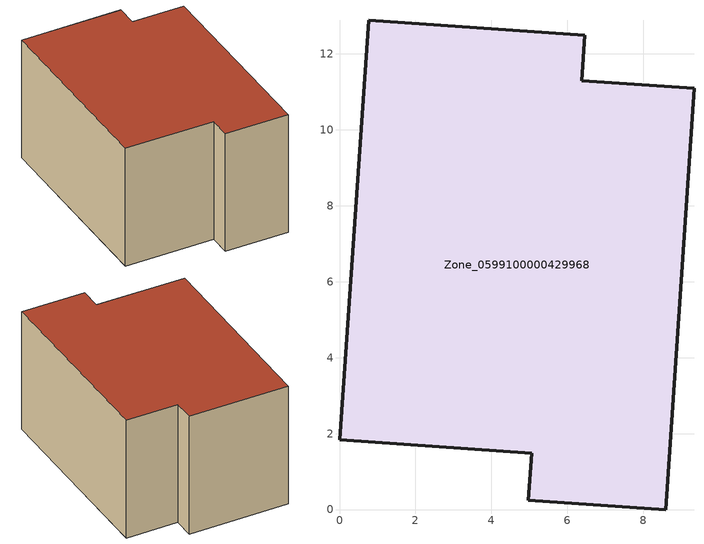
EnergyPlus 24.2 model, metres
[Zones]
Zone_0599100000429968
 floor ground (C_G): 0,1.84 0.77,12.88 6.46,12.48 6.38,11.29 9.34,11.09 8.59,0 4.98,0.25 5.06,1.49 z7.75
 wall outside (C_F): 6.38,11.29 6.46,12.48 0.77,12.88 0,1.84 5.06,1.49 4.98,0.25 8.59,0 9.34,11.09 6.38,11.29 z7.75:14.94
 roof outside (C_R): 8.59,0 9.34,11.09 6.38,11.29 6.46,12.48 0.77,12.88 0,1.84 5.06,1.49 4.98,0.25 z14.94
[BUILDING]
Pand.0599100000429968: North Axis=0; Terrain=City; Loads Convergence Tolerance Value=0.04; Temperature Convergence Tolerance Value=0.4; Solar Distribution=FullExterior; Maximum Number of Warmup Days=25; Minimum Number of Warmup Days=1
[Site:Location]
Rotterdam.The.Hague.AP_ZH_NLD Design_Conditions: Latitude=51.96; Longitude=4.45; Time Zone=1; Elevation=-4.5
[SITE:GROUNDTEMPERATURE:BUILDINGSURFACE]
18, 18, 18, 18, 18, 18, 18, 18, 18, 18, 18, 18
[MATERIAL] Thermal Absorptance=0.9; Solar Absorptance=0.7; Visible Absorptance=0.7
Name | Roughness | Thickness | Conductivity | Density | Specific Heat
G.TI.2006-2014 | MediumSmooth | 0.15 | 0.06 | 540 | 1210
F.TI.2006-2014 | Rough | 0.3 | 0.12 | 1920 | 840
R.TI.2006-2014 | MediumRough | 0.2 | 0.08 | 1500 | 1000
[CONSTRUCTION]
C_G: G.TI.2006-2014
C_F: F.TI.2006-2014
C_R: R.TI.2006-2014
[ZONE]
Zone_0599100000429968: Type=1; Multiplier=1; Ceiling Height=Autocalculate; Volume=Autocalculate; Floor Area=autocalculate; Part of Total Floor Area=Yes
[ZONEINFILTRATION:DESIGNFLOWRATE]
Infil_Zone_0599100000429968: Zone or ZoneList or Space or SpaceList=Zone_0599100000429968; Schedule=AlwaysOn; Design Flow Rate Calculation Method=Flow/Area; Flow Rate per Floor Area=0.0015; Constant Term Coefficient=1; Temperature Term Coefficient=0; Velocity Term Coefficient=0; Velocity Squared Term Coefficient=0
[HVACTEMPLATE:ZONE:IDEALLOADSAIRSYSTEM]
Zone_0599100000429968: Maximum Heating Supply Air Temperature=50; Minimum Cooling Supply Air Temperature=13; Maximum Heating Supply Air Humidity Ratio=0.0156; Minimum Cooling Supply Air Humidity Ratio=0.0077; Heating Limit=NoLimit; Cooling Limit=NoLimit; Dehumidification Control Type=ConstantSensibleHeatRatio; Cooling Sensible Heat Ratio=0.7; Dehumidification Setpoint=60; Humidification Control Type=None; Humidification Setpoint=30; Outdoor Air Method=None; Outdoor Air Flow Rate per Person=0.00944; Outdoor Air Flow Rate per Zone Floor Area=0; Outdoor Air Flow Rate per Zone=0; Demand Controlled Ventilation Type=None; Outdoor Air Economizer Type=NoEconomizer; Heat Recovery Type=None; Sensible Heat Recovery Effectiveness=0.7; Latent Heat Recovery Effectiveness=0.65
[ZONECONTROL:THERMOSTAT]
ThermostatControl_Zone_0599100000429968: Zone or ZoneList=Zone_0599100000429968; Control Type Schedule=DualSetpointControlType; Control 1=Thermostat_Zone_0599100000429968; Temperature Difference Between Cutout And Setpoint=0
[THERMOSTATSETPOINT:DUALSETPOINT]
Thermostat_Zone_0599100000429968: Heating Setpoint Temperature Schedule=HeatingSetpoint_Zone_0599100000429968; Cooling Setpoint Temperature Schedule=CoolingSetpoint_Zone_0599100000429968
[SCHEDULE:COMPACT]
HeatingSetpoint_Zone_0599100000429968: Through: 12/31, For: AllDays, Until: 24:00, 21
CoolingSetpoint_Zone_0599100000429968: Through: 12/31, For: AllDays, Until: 24:00, 24
DualSetpointControlType: Through: 12/31, For: AllDays, Until: 24:00, 4
AlwaysOn: Through: 12/31, For: AllDays, Until: 24:00, 1
